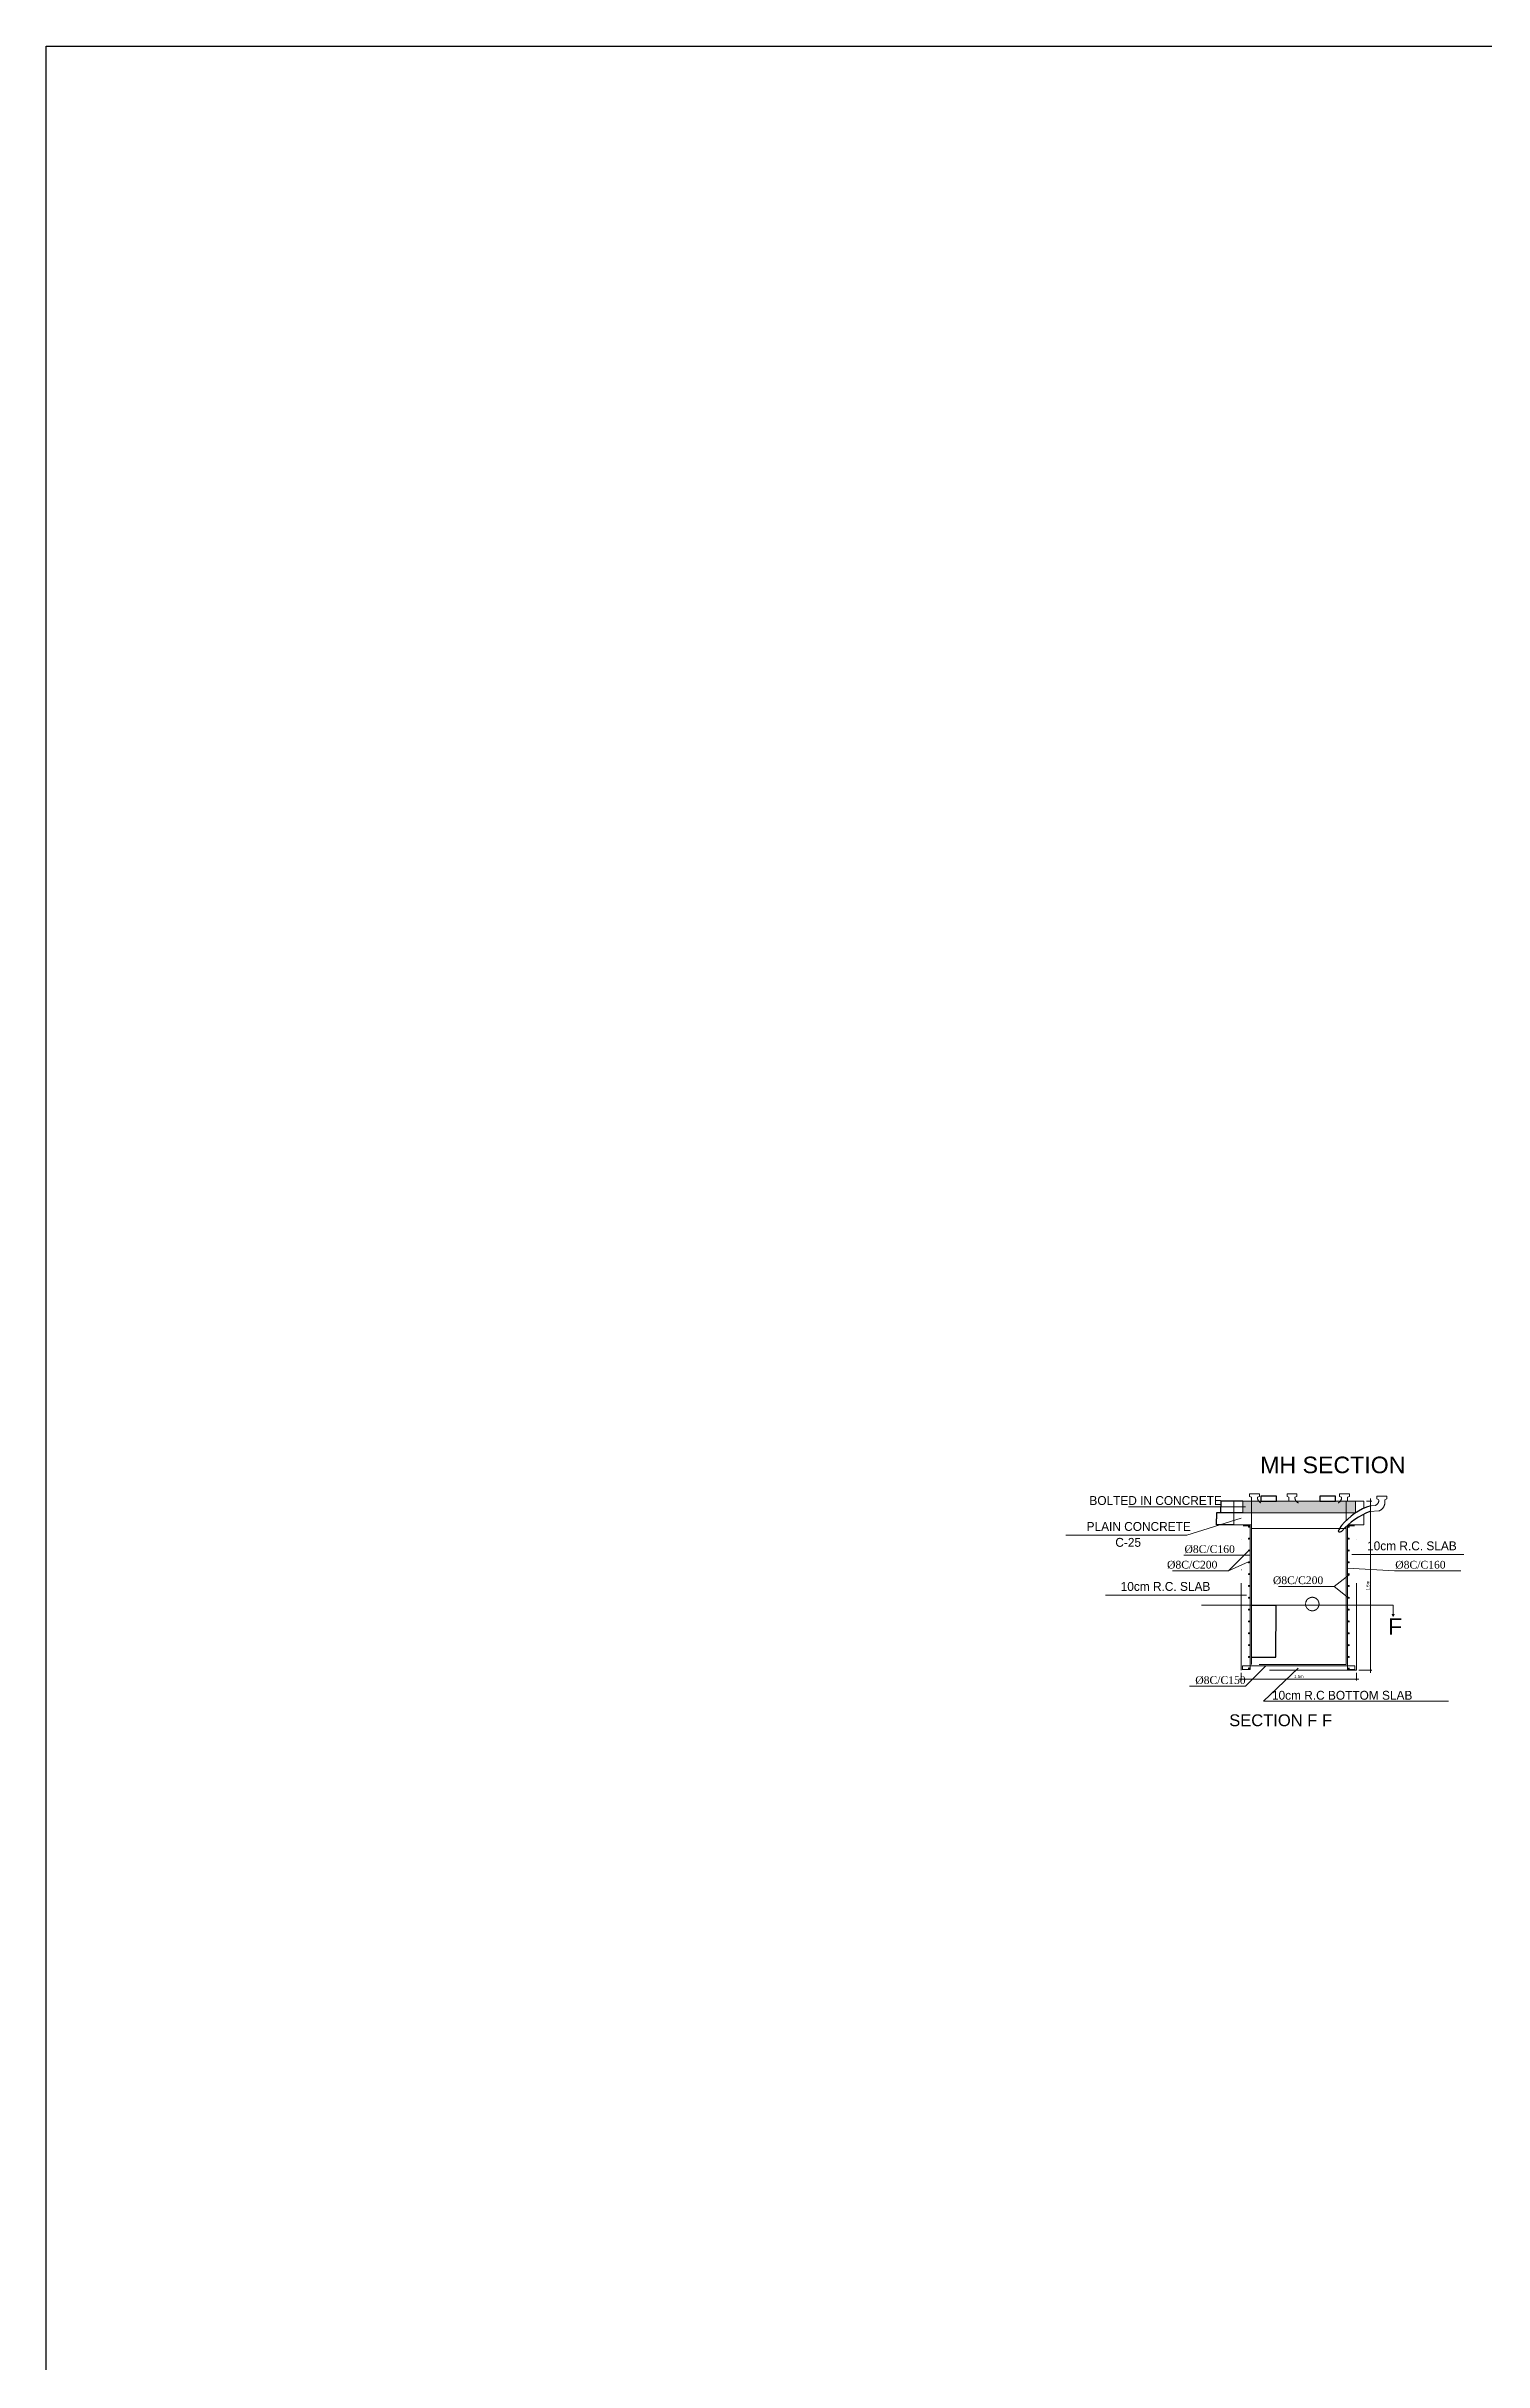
# Model space of a CAD drawing. Header units: inches. Extents: x -291016 to -124071, y 25078 to 137196.
# Drawn here: x -216276 to -210444, y 46989 to 56383 of the extents above; entities that cross this region are included whole.
import ezdxf

# ---------------------------------------------------------------- set-up
doc = ezdxf.new("R2010")
doc.units = ezdxf.units.IN
doc.header["$MEASUREMENT"] = 0
doc.linetypes.add('CENTER', pattern=[2, 1.25, -0.25, 0.25, -0.25])
doc.linetypes.add('Dot & Dashed', pattern=[670.277762, 352.777767, -176.388884, 0, -141.111112])
for name, color, linetype, lineweight in [('Bars', 7, 'Continuous', 15), ('Block', 3, 'Continuous', 15), ('dim', 106, 'Continuous', 18), ('Dim-Text', 4, 'Continuous', 15), ('HATCH', 8, 'Continuous', 9), ('SANITARY', 7, 'Continuous', 20)]:
    doc.layers.add(name, color=color, linetype=linetype, lineweight=lineweight)
doc.styles.add('ARIAL', font='')
doc.styles.add('MH text', font='arial.ttf', dxfattribs={"height": 15})
doc.styles.get('ARIAL').set_extended_font_data('Arial Black')
doc.dimstyles.new('50PEA1', dxfattribs={"dimscale": 0, "dimtxt": 12.5, "dimasz": 5, "dimexe": 5, "dimexo": 10, "dimgap": 5, "dimtad": 1, "dimdec": 0, "dimdsep": 46, "dimtxsty": 'Standard', "dimblk1": 'ARCHTICK', "dimblk2": 'ARCHTICK', "dimsah": 1, "dimcen": 2.5, "dimdle": 10, "dimclrd": 8, "dimclre": 8, "dimclrt": 7, "dimadec": 0, "dimazin": 0, "dimtfac": 1, "dimtdec": 0, "dimtix": 1, "dimtmove": 2, "dimatfit": 3, "dimldrblk": 'ARCHTICK', "dimfxl": 1, "dimtolj": 1, "dimtzin": 0, "dimlwd": 13, "dimlwe": 13, "dimarcsym": 0})
doc.dimstyles.new('DIM-50', dxfattribs={"dimscale": 0, "dimtxt": 0.098, "dimasz": 0.02, "dimexe": 0.02, "dimexo": 0, "dimgap": 0.02, "dimtad": 0, "dimdec": 0, "dimlfac": 1000, "dimzin": 0, "dimdsep": 46, "dimtxsty": 'ARIAL', "dimblk": 'DOT', "dimcen": 0.015, "dimclrd": 256, "dimclre": 256, "dimclrt": 1, "dimadec": 0, "dimazin": 0, "dimtfac": 1, "dimtdec": 0, "dimtix": 1, "dimtofl": 0, "dimtmove": 2, "dimatfit": 3, "dimldrblk": 'DOT', "dimfxl": 1, "dimtolj": 1, "dimtzin": 0, "dimarcsym": 0})

# ---------------------------------------------------------------- blocks, each defined once
blk = doc.blocks.new('_Dot')
at = {"color": 0, "linetype": 'ByBlock', "lineweight": -2}
blk.add_line((-0.5, 0), (-1, 0), dxfattribs=at)
at = {"color": 0, "linetype": 'ByBlock', "const_width": 0.5}
blk.add_lwpolyline([(-0.25, 0, 1), (0.25, 0, 1)], format="xyb", close=True, dxfattribs=at)
blk = doc.blocks.new('*D239')
at = {"layer": 'Defpoints', "color": 0, "linetype": 'Continuous', "ltscale": 0.025, "transparency": 16777216}
for p in [(-211528.7, 50384.6), (-211458, 50384.6), (-211434, 50432.6)]:
    blk.add_point(p, dxfattribs=at)
at = {"layer": 'dim', "linetype": 'Continuous', "lineweight": -2, "ltscale": 0.025, "transparency": 16777216}
for p, q in [((-211434, 50432.6), (-211528.7, 50432.6)), ((-211528.7, 50432.5), (-211528.7, 50408.7)), ((-211528.7, 50384.6), (-211528.7, 50408.4)), ((-211458, 50384.6), (-211528.7, 50384.6))]:
    blk.add_line(p, q, dxfattribs=at)
at = {"layer": 'dim', "linetype": 'Continuous', "lineweight": -2, "ltscale": 0.025, "transparency": 16777216, "xscale": 0.02, "yscale": 0.02, "zscale": 0.02}
for p, rotation in [((-211528.7, 50432.6), 90), ((-211528.7, 50384.6), 270)]:
    blk.add_blockref('_Dot', p, dxfattribs=dict(at, rotation=rotation))
at = {"layer": 'dim', "color": 1, "linetype": 'Continuous', "ltscale": 0.025, "transparency": 16777216, "insert": (-211528.7, 50408.6), "char_height": 0.098, "attachment_point": 5, "rotation": 90, "style": 'ARIAL'}
blk.add_mtext('\\A1;20', dxfattribs=at)
blk = doc.blocks.new('*D240')
at = {"layer": 'Defpoints', "color": 0, "linetype": 'Continuous', "ltscale": 0.025, "transparency": 16777216}
for p in [(-211422, 50480.6), (-211510.1, 50432.6), (-211422, 50432.6)]:
    blk.add_point(p, dxfattribs=at)
at = {"layer": 'dim', "linetype": 'Continuous', "lineweight": -2, "ltscale": 0.025, "transparency": 16777216}
for p, q in [((-211422, 50480.6), (-211510.1, 50480.6)), ((-211510.1, 50480.5), (-211510.1, 50456.7)), ((-211510.1, 50432.6), (-211510.1, 50456.4)), ((-211422, 50432.6), (-211510.1, 50432.6))]:
    blk.add_line(p, q, dxfattribs=at)
at = {"layer": 'dim', "linetype": 'Continuous', "lineweight": -2, "ltscale": 0.025, "transparency": 16777216, "xscale": 0.02, "yscale": 0.02, "zscale": 0.02}
for p, rotation in [((-211510.1, 50480.6), 90), ((-211510.1, 50432.6), 270)]:
    blk.add_blockref('_Dot', p, dxfattribs=dict(at, rotation=rotation))
at = {"layer": 'dim', "color": 1, "linetype": 'Continuous', "ltscale": 0.025, "transparency": 16777216, "insert": (-211510.1, 50456.6), "char_height": 0.098, "attachment_point": 5, "rotation": 90, "style": 'ARIAL'}
blk.add_mtext('\\A1;20', dxfattribs=at)
blk = doc.blocks.new('*D241')
at = {"layer": 'Defpoints', "color": 0, "linetype": 'Continuous', "ltscale": 0.025, "transparency": 16777216}
for p in [(-211386, 50057.6), (-211288, 50057.6), (-211386, 49846.5)]:
    blk.add_point(p, dxfattribs=at)
at = {"layer": 'dim', "linetype": 'Continuous', "lineweight": -2, "ltscale": 0.025, "transparency": 16777216}
for p, q in [((-211386, 50057.6), (-211288, 50057.6)), ((-211288, 50057.6), (-211288, 49952.3)), ((-211288, 49846.6), (-211288, 49951.9)), ((-211386, 49846.5), (-211288, 49846.5))]:
    blk.add_line(p, q, dxfattribs=at)
at = {"layer": 'dim', "linetype": 'Continuous', "lineweight": -2, "ltscale": 0.025, "transparency": 16777216, "xscale": 0.02, "yscale": 0.02, "zscale": 0.02}
for p, rotation in [((-211288, 50057.6), 90), ((-211288, 49846.5), 270)]:
    blk.add_blockref('_Dot', p, dxfattribs=dict(at, rotation=rotation))
at = {"layer": 'dim', "color": 1, "linetype": 'Continuous', "ltscale": 0.025, "transparency": 16777216, "insert": (-211288, 49952.1), "char_height": 0.098, "attachment_point": 5, "rotation": 90, "style": 'ARIAL'}
blk.add_mtext('\\A1;VAR.', dxfattribs=at)
blk = doc.blocks.new('_ArchTick')
at = {"color": 0, "const_width": 0.15}
blk.add_lwpolyline([(-0.5, -0.5), (0.5, 0.5)], dxfattribs=at)
blk = doc.blocks.new('*D549')
at = {"color": 8, "lineweight": 13, "transparency": 16777216}
for p, q in [((-211437.5, 49757.4), (-210950.5, 49757.4)), ((-211427.5, 49784.2), (-211427.5, 49752.4)), ((-210960.5, 49784.2), (-210960.5, 49752.4))]:
    blk.add_line(p, q, dxfattribs=at)
at = {"layer": 'Defpoints', "color": 0, "transparency": 16777216}
for p in [(-211427.5, 49794.2), (-210960.5, 49794.2), (-210960.5, 49757.4)]:
    blk.add_point(p, dxfattribs=at)
at = {"color": 8, "lineweight": 13, "transparency": 16777216, "xscale": 5, "yscale": 5, "zscale": 5, "rotation": 180}
blk.add_blockref('_ArchTick', (-211427.5, 49757.4), dxfattribs=at)
at = {"color": 8, "lineweight": 13, "transparency": 16777216, "xscale": 5, "yscale": 5, "zscale": 5}
blk.add_blockref('_ArchTick', (-210960.5, 49757.4), dxfattribs=at)
at = {"color": 7, "transparency": 16777216, "insert": (-211194, 49768.6), "char_height": 12.5, "attachment_point": 5}
blk.add_mtext('\\A1;1.5m', dxfattribs=at)
blk = doc.blocks.new('*D550')
at = {"color": 8, "lineweight": 13, "transparency": 16777216}
for p, q in [((-210920, 50480.6), (-210898, 50480.6)), ((-210903, 50490.6), (-210903, 49784.2)), ((-210950.5, 49794.2), (-210898, 49794.2))]:
    blk.add_line(p, q, dxfattribs=at)
at = {"layer": 'Defpoints', "color": 0, "transparency": 16777216}
for p in [(-210930, 50480.6), (-210960.5, 49794.2), (-210903, 49794.2)]:
    blk.add_point(p, dxfattribs=at)
at = {"color": 8, "lineweight": 13, "transparency": 16777216, "xscale": 5, "yscale": 5, "zscale": 5}
for p, rotation in [((-210903, 50480.6), 90), ((-210903, 49794.2), 270)]:
    blk.add_blockref('_ArchTick', p, dxfattribs=dict(at, rotation=rotation))
at = {"color": 7, "transparency": 16777216, "insert": (-210914.3, 50137.4), "char_height": 12.5, "attachment_point": 5, "rotation": 90}
blk.add_mtext('\\A1;1.5m', dxfattribs=at)

msp = doc.modelspace()

# ---------------------------------------------------------------- hatches: boundary and pattern name
at = {"layer": 'Bars'}
for points in [[(-211392.0951, 50376.0071, 1), (-211400.7351, 50376.0071, 1)], [(-210995.9049, 50376.0071, -1), (-210987.2649, 50376.0071, -1)], [(-211392.0951, 50328.0071, 1), (-211400.7351, 50328.0071, 1)], [(-211392.0951, 50280.0071, 1), (-211400.7351, 50280.0071, 1)], [(-210995.9049, 50328.0071, -1), (-210987.2649, 50328.0071, -1)], [(-210995.9049, 50280.0071, -1), (-210987.2649, 50280.0071, -1)], [(-211392.0951, 50232.0071, 1), (-211400.7351, 50232.0071, 1)], [(-211392.0951, 50184.0071, 1), (-211400.7351, 50184.0071, 1)], [(-210995.9049, 50232.0071, -1), (-210987.2649, 50232.0071, -1)], [(-210995.9049, 50184.0071, -1), (-210987.2649, 50184.0071, -1)], [(-211392.0951, 50136.0071, 1), (-211400.7351, 50136.0071, 1)], [(-211392.0951, 50088.0071, 1), (-211400.7351, 50088.0071, 1)], [(-210995.9049, 50136.0071, -1), (-210987.2649, 50136.0071, -1)], [(-210995.9049, 50088.0071, -1), (-210987.2649, 50088.0071, -1)], [(-211392.0951, 50040.0071, 1), (-211400.7351, 50040.0071, 1)], [(-211392.0951, 49992.0071, 1), (-211400.7351, 49992.0071, 1)], [(-210995.9049, 50040.0071, -1), (-210987.2649, 50040.0071, -1)], [(-210995.9049, 49992.0071, -1), (-210987.2649, 49992.0071, -1)], [(-211392.0951, 49944.0071, 1), (-211400.7351, 49944.0071, 1)], [(-211392.0951, 49895.8623, 1), (-211400.7351, 49895.8623, 1)], [(-210995.9049, 49944.0071, -1), (-210987.2649, 49944.0071, -1)], [(-210995.9049, 49895.8623, -1), (-210987.2649, 49895.8623, -1)], [(-211392.0951, 49847.8623, 1), (-211400.7351, 49847.8623, 1)], [(-211392.0951, 49801.5346, 1), (-211400.7351, 49801.5346, 1)], [(-210995.9049, 49847.8623, -1), (-210987.2649, 49847.8623, -1)], [(-210995.9049, 49800.9829, -1), (-210987.2649, 49800.9829, -1)]]:
    msp.add_hatch(color=256, dxfattribs=at).paths.add_polyline_path(points)
at = {"layer": 'SANITARY'}
msp.add_hatch(color=256, dxfattribs=at).paths.add_polyline_path([(-210963.848, 50480.5502), (-211422, 50480.5502), (-211422, 50432.5661), (-210969.0165, 50432.5502), (-210969.0165, 50432.55), (-210963.848, 50432.55)])
at = {"layer": 'SANITARY', "linetype": 'Dot & Dashed'}
h = msp.add_hatch(dxfattribs=at)
h.set_pattern_fill('SWAMP', color=256, scale=240, style=0)
h.set_pattern_definition([(0, (-579136.4, 139574.82), (120, 207.8461), [30, -210]), (90, (-579121.41, 139574.82), (-120, 207.846097), [15, -400.6922]), (90, (-579117.66, 139574.82), (-120, 207.846097), [12, -403.6922]), (90, (-579125.16, 139574.82), (-120, 207.846097), [12, -403.6922]), (60, (-579113.9, 139574.82), (-120, 207.8461), [9.6, -230.4]), (120, (-579128.9, 139574.82), (-240, 9e-08), [9.6, -230.4])])
h.paths.add_polyline_path([(-211427.4922, 49843.9158), (-211386, 49846.5417), (-211386, 50384.5502), (-211427.4922, 50384.5502)])

# ---------------------------------------------------------------- linework, layer by layer
at = {"color": 3}
for points in [[(-216276.5, 56383), (-163953, 56383), (-163953, 25154), (-216276.5, 25154)], [(-211348.5436, 50480.5502), (-211285.0436, 50480.5502), (-211285.0436, 50499.8728), (-211348.5436, 50499.8728)], [(-211108.5436, 50480.5502), (-211045.0436, 50480.5502), (-211045.0436, 50499.8728), (-211108.5436, 50499.8728)]]:
    msp.add_lwpolyline(points, close=True, dxfattribs=at)
for centre, radius, start, end in [((-210831.1473, 50230.8632), 241.6068, 107.1926402, 141.61934914), ((-210916.835, 50299.4206), 131.8709, 141.8541075, 153.68837763), ((-211027.7616, 50368.2829), 12.7042, 235.02656793, 312.64320138), ((-210803.6496, 50170.805), 286.0711, 110.86279573, 138.87959603)]:
    msp.add_arc(centre, radius, start, end, dxfattribs=at)
at = {"layer": 'Bars'}
for p, q in [((-211392, 50379.8392), (-211419.9506, 50379.8392)), ((-211392, 49796.9434), (-211392, 50379.8392)), ((-210996, 49796.3917), (-210996, 50379.8392)), ((-210996, 50379.8392), (-210968.0494, 50379.8392)), ((-210966.5078, 49811.7229), (-211422.9243, 49811.7229)), ((-211422.9243, 49811.7229), (-211422.9243, 49795.492)), ((-211392, 49796.9434), (-211419.9506, 49796.9434)), ((-210996, 49796.3917), (-210968.0494, 49796.3917)), ((-210966.5078, 49811.7229), (-210966.5078, 49795.492))]:
    msp.add_line(p, q, dxfattribs=at)
at = {"layer": 'Block'}
for p, q in [((-211386, 50369.5), (-211002, 50369.5)), ((-210536.699, 50197.483), (-210805.5119, 50197.483))]:
    msp.add_line(p, q, dxfattribs=at)
at = {"layer": 'HATCH'}
for p, q in [((-211410, 50456.5502), (-211885.1722, 50457.1789)), ((-211649.0309, 50341.8687), (-211428.7548, 50410.8087)), ((-212139.525, 50341.8687), (-211649.0309, 50341.8687)), ((-211392, 50260.7815), (-211660.813, 50260.7815)), ((-211479.7789, 50197.6713), (-211396.6029, 50280.2123)), ((-210979.3808, 50263.9289), (-210524.942, 50263.9289)), ((-211479.7789, 50197.6713), (-211706.6182, 50197.6713)), ((-211398.2286, 50233.3422), (-211479.7789, 50197.6713)), ((-211050.124, 50134.3728), (-210989.7288, 50181.6717)), ((-210805.5119, 50197.483), (-210996, 50207.5591)), ((-211979.2889, 50099.2129), (-211406.7165, 50099.2129)), ((-211050.124, 50134.3728), (-211276.9633, 50134.3728)), ((-211050.124, 50134.3728), (-210990.8002, 50086.6529)), ((-211589.1237, 50057.6354), (-210811.833, 50057.6354)), ((-210811.833, 50012.7463), (-210815.9987, 50021.1095)), ((-210811.833, 50057.6354), (-210811.833, 50012.7463)), ((-210811.833, 50012.7463), (-210807.6673, 50021.1095)), ((-211410.8146, 49729.182), (-211327.6386, 49811.7229)), ((-211196.5725, 49802.1303), (-211336.982, 49667.9599)), ((-211410.8146, 49729.182), (-211637.6539, 49729.182)), ((-211336.982, 49667.9599), (-210587.4229, 49667.9599))]:
    msp.add_line(p, q, dxfattribs=at)
at = {"layer": 'SANITARY'}
for p, q in [((-211458, 50480.5502), (-210930, 50480.5502)), ((-211458, 50384.5502), (-211458, 50480.5502)), ((-211422, 50480.5502), (-211422, 50432.5502)), ((-210963.848, 50432.55), (-210963.848, 50480.55)), ((-210930, 50451.3218), (-210930, 50480.5502)), ((-211458, 50384.5502), (-211386, 50384.5502)), ((-211422, 50432.5661), (-210969.0165, 50432.5502)), ((-211410, 50432.5502), (-211386, 50432.5502)), ((-211002, 50432.5502), (-210969.0165, 50432.5507)), ((-210963.848, 50432.55), (-211002, 50432.5502)), ((-210930, 50384.5502), (-210993.7803, 50384.5502)), ((-210930, 50384.5502), (-210930, 50427.4609))]:
    msp.add_line(p, q, dxfattribs=at)
at = {"layer": 'SANITARY', "linetype": 'Dot & Dashed'}
for p, q in [((-211393.692, 50509.8496), (-211393.692, 50499.4373)), ((-211353.8455, 50509.8496), (-211393.692, 50509.8496)), ((-211393.692, 50499.4373), (-211386, 50496.1419)), ((-211386, 50496.1419), (-211386, 50480.4432)), ((-211386, 49817.7229), (-211386, 50480.5502)), ((-211386, 50480.4432), (-211386, 49846.5417)), ((-211353.8455, 50499.4373), (-211361.997, 50496.1419)), ((-211361.997, 50496.1419), (-211361.997, 50494.8432)), ((-211353.8455, 50509.8496), (-211353.8455, 50499.4373)), ((-211241.7356, 50509.9566), (-211241.7356, 50499.5443)), ((-211201.8891, 50509.9566), (-211241.7356, 50509.9566)), ((-211241.7356, 50499.5443), (-211234.0436, 50496.2489)), ((-211234.0436, 50496.2489), (-211234.0436, 50480.5502)), ((-211201.8891, 50499.5443), (-211210.0406, 50496.2489)), ((-211210.0406, 50496.2489), (-211210.0406, 50494.9502)), ((-211201.8891, 50509.9566), (-211201.8891, 50499.5443)), ((-211028.6982, 50509.9566), (-211028.6982, 50499.5443)), ((-211028.6982, 50509.9566), (-210988.8517, 50509.9566)), ((-211028.6982, 50499.5443), (-211020.5467, 50496.2489)), ((-211020.5467, 50496.2489), (-211020.5467, 50494.9502)), ((-211002, 50401.6941), (-211002, 50480.5502)), ((-211002, 50480.4432), (-211002, 50401.6941)), ((-210988.8517, 50499.5443), (-210996.5436, 50496.2489)), ((-210996.5436, 50496.2489), (-210996.5436, 50480.5502)), ((-210988.8517, 50509.9566), (-210988.8517, 50499.5443)), ((-210930, 50459.9377), (-210931.4729, 50459.8445)), ((-210883.3606, 50462.8894), (-210902.5627, 50461.6742)), ((-210877.3669, 50499.7792), (-210877.3669, 50489.3669)), ((-210877.3669, 50499.7792), (-210837.5205, 50499.7792)), ((-210877.3669, 50489.3669), (-210869.2154, 50486.0715)), ((-210869.2154, 50479.8729), (-210869.2154, 50478.5743)), ((-210837.5205, 50489.3669), (-210845.2124, 50486.0715)), ((-210845.2124, 50486.0715), (-210845.2124, 50470.3728)), ((-210837.5205, 50499.7792), (-210837.5205, 50489.3669)), ((-211427.4922, 49794.1502), (-211427.4922, 50384.5502)), ((-211002, 50376.9453), (-211002, 49870.8446)), ((-211002, 49817.7229), (-211002, 50376.9453)), ((-210960.5078, 49794.1502), (-210960.5078, 50384.5502)), ((-210869.2124, 50440.4185), (-210905.5285, 50438.1201)), ((-211427.4922, 49794.1502), (-211427.4922, 49820.5494)), ((-210960.5078, 49794.1502), (-211427.4922, 49794.1502)), ((-211386, 49817.7229), (-211386, 49823.1754)), ((-211386, 49823.1754), (-211386, 49817.7229)), ((-211002, 49817.7229), (-211386, 49817.7229)), ((-211002, 49817.7229), (-211002, 49847.4783)), ((-211002, 49847.4783), (-211002, 49817.7229)), ((-210960.5078, 49794.1502), (-210960.5078, 49850.1043))]:
    msp.add_line(p, q, dxfattribs=at)
at = {"layer": 'SANITARY', "linetype": 'CENTER'}
msp.add_circle((-211139.5266, 50062.7146), 27.307, dxfattribs=at)
at = {"layer": 'SANITARY', "linetype": 'Dot & Dashed'}
for centre, radius, start, end in [((-211337.997, 50494.8432), 24, 180, 245.75622001), ((-211186.0406, 50494.9502), 24, 180, 245.75622001), ((-211044.5467, 50494.9502), 24, 294.24377999, 0), ((-210893.2154, 50484.7728), 24, 294.24377999, 0), ((-210883.0687, 50476.1123), 38.2889, 291.21617069, 351.37893877)]:
    msp.add_arc(centre, radius, start, end, dxfattribs=at)

# ---------------------------------------------------------------- texts
at = {"layer": 'Dim-Text'}
for s, p in [('BOLTED IN CONCRETE', (-212043.9308, 50464.7008)), ('PLAIN CONCRETE', (-212055.1893, 50359.5134)), ('C-25', (-211938.8292, 50294.943)), ('10cm R.C. SLAB', (-210917.2063, 50280.7716)), ('10cm R.C. SLAB', (-211917.1145, 50116.0556)), ('10cm R.C BOTTOM SLAB', (-211303.2836, 49674.431))]:
    msp.add_text(s, height=36, dxfattribs=at).set_placement(p)
at = {"layer": 'Dim-Text', "attachment_point": 1, "style": 'MH text'}
for s, insert, char_height, width in [('MH SECTION ', (-211351.0098, 50660.8109), 67.2, 61321.104), ('{\\fTimes New Roman|b0|i0|c0|p18;%%C8C/C160 }', (-211658.0661, 50301.1555), 31.2, 3916.242368), ('{\\fTimes New Roman|b0|i0|c0|p18;%%C8C/C200 }', (-211728.8298, 50238.0453), 31.2, 3916.242368), ('{\\fTimes New Roman|b0|i0|c0|p18;%%C8C/C200 }', (-211299.1749, 50174.7467), 31.2, 3916.242368), ('{\\fTimes New Roman|b0|i0|c0|p18;%%C8C/C160 }', (-210802.765, 50237.8569), 31.2, 3916.242368), ('F', (-210832.2697, 50005.1738), 67.2, 61321.10952), ('{\\fTimes New Roman|b0|i0|c0|p18;%%C8C/C150 }', (-211614.2159, 49769.5559), 31.2, 3916.242368), ('SECTION F F', (-211476.6045, 49615.092), 48, 61321.10952)]:
    msp.add_mtext(s, dxfattribs=dict(at, insert=insert, char_height=char_height, width=width))

# ---------------------------------------------------------------- dimensions: what is measured, and where the dimension line sits
at = {"color": 3}
dim = msp.add_linear_dim(base=(-210903.0436, 49794.1502), p1=(-210930, 50480.5502), p2=(-210960.5078, 49794.1502), angle=90, text='1.5m', dimstyle='50PEA1', override={"dimscale": 1}, dxfattribs=at)
dim.commit()
dim.dimension.update_dxf_attribs({"geometry": '*D550', "text_midpoint": (-210914.2936, 50137.3502)})
dim = msp.add_linear_dim(base=(-210960.5078, 49757.3728), p1=(-211427.4922, 49794.1502), p2=(-210960.5078, 49794.1502), text='1.5m', dimstyle='50PEA1', override={"dimscale": 1}, dxfattribs=at)
dim.commit()
dim.dimension.update_dxf_attribs({"geometry": '*D549', "text_midpoint": (-211194, 49768.6228)})
at = {"layer": 'dim', "linetype": 'Continuous', "ltscale": 0.025}
for base, p1, p2, picture, middle in [((-211510.1079, 50432.5502), (-211422, 50480.5502), (-211422, 50432.5502), '*D240', (-211510.1079, 50456.5502)), ((-211528.7018, 50384.5502), (-211434, 50432.5502), (-211458, 50384.5502), '*D239', (-211528.7018, 50408.5502))]:
    dim = msp.add_linear_dim(base=base, p1=p1, p2=p2, angle=90, text='20', dimstyle='DIM-50', override={"dimscale": 1}, dxfattribs=at)
    dim.commit()
    dim.dimension.update_dxf_attribs({"geometry": picture, "text_midpoint": middle, "dimtype": 128})
dim = msp.add_linear_dim(base=(-211288.0446, 50057.6354), p1=(-211386, 49846.5417), p2=(-211386, 50057.6354), angle=90, text='VAR.', dimstyle='DIM-50', override={"dimscale": 1}, dxfattribs=at)
dim.commit()
dim.dimension.update_dxf_attribs({"geometry": '*D241', "text_midpoint": (-211288.0446, 49952.0886)})

doc.saveas('drawing.dxf')
